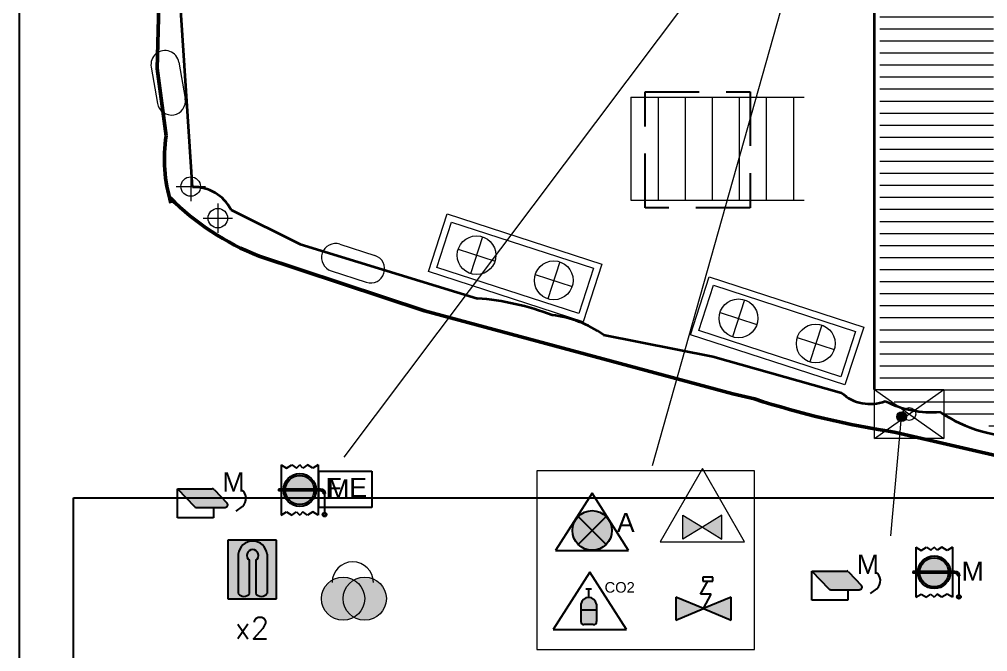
# Model space of a CAD drawing. Header units: millimetres. Extents: x -5000 to 92500, y -73000 to 27580.
# Drawn here: x -5000 to 3945, y -19419 to -13581 of the extents above; entities that cross this region are included whole.
import ezdxf
from ezdxf.enums import TextEntityAlignment as Align

# ---------------------------------------------------------------- set-up
doc = ezdxf.new("R2010")
doc.units = ezdxf.units.MM
doc.linetypes.add('DASHED_S', pattern=[750, 500, -250])
for name, color, linetype, lineweight in [('DASHED', 8, 'DASHED_S', 25), ('DETAIL', 9, 'Continuous', 13), ('HULL', 7, 'Continuous', 50), ('LEADER', 6, 'Continuous', 13), ('STAIR', 6, 'Continuous', 18), ('STRUCT', 7, 'Continuous', 35), ('SYM-FF', 1, 'Continuous', 18), ('SYM-LSA', 3, 'Continuous', 18), ('TEXT', 7, 'Continuous', 18)]:
    doc.layers.add(name, color=color, linetype=linetype, lineweight=lineweight)
for name, color, linetype in [('dotted', 140, 'Continuous'), ('HATCH', 1, 'Continuous'), ('INER2', 151, 'Continuous'), ('inner', 211, 'Continuous'), ('out line', 230, 'Continuous'), ('SYMBOL', 31, 'Continuous'), ('VENT', 210, 'Continuous')]:
    doc.layers.add(name, color=color, linetype=linetype)
doc.styles.add('ARIAL', font='arial.ttf')
doc.styles.add('ROMANS', font='romans.shx')
picture_1 = doc.add_image_def('image1.png', size_in_pixel=(1175, 900))
picture_2 = doc.add_image_def('image6.png', size_in_pixel=(4825, 900))

# ---------------------------------------------------------------- blocks, each defined once
blk = doc.blocks.new('mm')
at = {"layer": 'HATCH'}
blk.add_hatch(color=3, dxfattribs=at).paths.add_polyline_path([(-2247.176, -952.897, 0.205997), (-2247.217, -952.88), (-2247.988, -952.88), (-2247.614, -953.276, 0.205997), (-2247.574, -953.293), (-2246.932, -953.293, 0.657476), (-2246.891, -953.199)])
at = {"layer": 'dotted', "color": 6}
for p, q in [((-2247.978, -952.88), (-2247.604, -953.276)), ((-2247.978, -952.88), (-2247.207, -952.88)), ((-2247.978, -953.527), (-2247.978, -952.88)), ((-2247.166, -952.897), (-2246.881, -953.199)), ((-2247.563, -953.293), (-2246.921, -953.293)), ((-2247.182, -953.293), (-2247.182, -953.527)), ((-2246.678, -953.38), (-2246.539, -953.273)), ((-2247.182, -953.527), (-2247.978, -953.527))]:
    blk.add_line(p, q, dxfattribs=at)
blk.add_lwpolyline([(-2246.678, -953.38), (-2246.539, -953.273)], dxfattribs=at)
for centre, radius, start, end in [((-2247.207, -952.935), 0.0558, 43.4403, 90), ((-2246.696, -953.096), 0.237, 311.7236, 57.1221), ((-2247.563, -953.237), 0.0558, 223.4403, 270), ((-2246.921, -953.237), 0.0558, 270, 43.4403)]:
    blk.add_arc(centre, radius, start, end, dxfattribs=at)
at = {"layer": 'dotted', "color": 6, "style": 'ARIAL'}
blk.add_text('M', height=0.424, dxfattribs=at).set_placement((-2246.984, -952.945))
blk = doc.blocks.new('VENT')
at = {"layer": 'INER2'}
h = blk.add_hatch(color=3, dxfattribs=at)
h.paths.add_polyline_path([(1723.919, -4113.066, 0.395683), (1723.599, -4113.366), (1723.919, -4113.366)])
h.paths.add_polyline_path([(1724.239, -4113.366, 0.395683), (1723.919, -4113.066), (1723.919, -4113.366)])
h.paths.add_polyline_path([(1723.919, -4113.407), (1723.919, -4113.708, 0.395683), (1724.239, -4113.407)])
h.paths.add_polyline_path([(1723.919, -4113.407), (1723.599, -4113.407, 0.395683), (1723.919, -4113.708)])
at = {"layer": 'SYMBOL'}
h = blk.add_hatch(color=256, dxfattribs=at)
h.paths.add_polyline_path([(1723.919, -4113.025), (1723.919, -4113.066, -0.414214), (1724.24, -4113.387), (1724.281, -4113.387, 0.414214)])
h.paths.add_polyline_path([(1723.919, -4113.066), (1723.919, -4113.025, 0.414214), (1723.557, -4113.387), (1723.598, -4113.387, -0.414214)])
h.paths.add_polyline_path([(1723.598, -4113.387), (1723.557, -4113.387, 0.414214), (1723.919, -4113.749), (1723.919, -4113.708, -0.414214)])
h.paths.add_polyline_path([(1724.281, -4113.387), (1724.24, -4113.387, -0.414214), (1723.919, -4113.708), (1723.919, -4113.749, 0.414214)])
h = blk.add_hatch(color=256, dxfattribs=at)
h.paths.add_polyline_path([(1723.919, -4113.366), (1723.599, -4113.366, 0.015921), (1723.598, -4113.387), (1723.919, -4113.387)])
h.paths.add_polyline_path([(1723.558, -4113.366), (1723.511, -4113.366), (1723.511, -4113.387), (1723.557, -4113.387, -0.014121)])
h.paths.add_polyline_path([(1723.511, -4113.366), (1723.448, -4113.366), (1723.448, -4113.387), (1723.511, -4113.387)])
h.paths.add_polyline_path([(1724.239, -4113.366), (1723.919, -4113.366), (1723.919, -4113.387), (1724.24, -4113.387, 0.015921)])
h.paths.add_polyline_path([(1724.327, -4113.366), (1724.28, -4113.366, -0.014121), (1724.281, -4113.387), (1724.327, -4113.387)])
h.paths.add_polyline_path([(1724.38, -4113.366), (1724.327, -4113.366), (1724.327, -4113.387), (1724.38, -4113.387)])
h = blk.add_hatch(color=256, dxfattribs=at)
h.paths.add_polyline_path([(1723.511, -4113.387), (1723.448, -4113.387), (1723.448, -4113.407), (1723.511, -4113.407)])
h.paths.add_polyline_path([(1723.557, -4113.387), (1723.511, -4113.387), (1723.511, -4113.407), (1723.558, -4113.407, -0.014121)])
blk.add_hatch(color=256, dxfattribs=at).paths.add_polyline_path([(1723.919, -4113.387), (1723.598, -4113.387, 0.015921), (1723.599, -4113.407), (1723.919, -4113.407)])
h = blk.add_hatch(color=256, dxfattribs=at)
h.paths.add_polyline_path([(1724.24, -4113.387), (1723.919, -4113.387), (1723.919, -4113.407), (1724.239, -4113.407, 0.015921)])
h.paths.add_polyline_path([(1724.327, -4113.387), (1724.281, -4113.387, -0.014121), (1724.28, -4113.407), (1724.327, -4113.407)])
h.paths.add_polyline_path([(1724.38, -4113.387), (1724.327, -4113.387), (1724.327, -4113.407), (1724.38, -4113.407)])
h = blk.add_hatch(color=256, dxfattribs=at)
h.paths.add_polyline_path([(1724.444, -4113.387), (1724.38, -4113.387), (1724.38, -4113.407, -0.414214), (1724.448, -4113.475), (1724.489, -4113.475, 0.24158)])
h.paths.add_polyline_path([(1724.38, -4113.366), (1724.38, -4113.387), (1724.444, -4113.387, 0.156931)])
h = blk.add_hatch(color=256, dxfattribs=at)
h.paths.add_polyline_path([(1724.425, -4113.93, 1), (1724.513, -4113.93, 1)])
h.paths.add_polyline_path([(1724.495, -4113.93, -1), (1724.443, -4113.93, -1)])
at = {"layer": 'dotted', "color": 6}
for p, q in [((1723.51, -4112.833), (1723.51, -4113.941)), ((1723.51, -4112.833), (1723.628, -4112.904)), ((1723.628, -4112.904), (1723.746, -4112.833)), ((1723.746, -4112.833), (1723.847, -4112.9)), ((1723.847, -4112.9), (1723.918, -4112.833)), ((1723.989, -4112.9), (1723.918, -4112.833)), ((1724.091, -4112.833), (1723.989, -4112.9)), ((1724.209, -4112.904), (1724.091, -4112.833)), ((1724.327, -4112.833), (1724.209, -4112.904)), ((1724.327, -4112.833), (1724.327, -4113.941)), ((1723.448, -4113.366), (1723.448, -4113.407)), ((1724.38, -4113.366), (1723.448, -4113.366)), ((1724.38, -4113.407), (1723.448, -4113.407)), ((1724.38, -4113.407), (1724.38, -4113.366)), ((1724.448, -4113.475), (1724.489, -4113.475)), ((1723.51, -4113.941), (1723.628, -4113.87)), ((1723.628, -4113.87), (1723.746, -4113.941)), ((1723.746, -4113.941), (1723.847, -4113.874)), ((1723.847, -4113.874), (1723.918, -4113.941)), ((1723.989, -4113.874), (1723.918, -4113.941)), ((1724.091, -4113.941), (1723.989, -4113.874)), ((1724.209, -4113.87), (1724.091, -4113.941)), ((1724.327, -4113.941), (1724.209, -4113.87))]:
    blk.add_line(p, q, dxfattribs=at)
for centre, radius in [((1723.918, -4113.387), 0.362), ((1723.918, -4113.387), 0.321), ((1724.468, -4113.93), 0.0438), ((1724.468, -4113.93), 0.0263)]:
    blk.add_circle(centre, radius, dxfattribs=at)
for radius in [0.109, 0.068]:
    blk.add_arc((1724.38, -4113.475), radius, 0, 90, dxfattribs=at)
at = {"layer": 'SYMBOL', "const_width": 0.0408}
blk.add_lwpolyline([(1724.469, -4113.475), (1724.469, -4113.886)], dxfattribs=at)
at = {"layer": 'dotted', "color": 6, "style": 'ARIAL'}
blk.add_text('M', height=0.424, dxfattribs=at).set_placement((1724.526, -4113.575))
blk = doc.blocks.new('FPR-MACHINERY SPACES VENTILATION FIRE DUMPING_FLAP')
at = {"layer": 'dotted', "color": 6, "xscale": 0.45989954711139, "yscale": 0.45989954711139}
blk.add_blockref('mm', (1033.0839, 438.2569), dxfattribs=at)
at = {"layer": 'VENT', "xscale": 0.45989954711139, "yscale": 0.45989954711139}
blk.add_blockref('VENT', (-792.3437, 1891.7595), dxfattribs=at)
blk = doc.blocks.new('fs')
at = {"layer": 'dotted', "color": 6}
for p, q in [((1941.965, -4109.374), (1943.141, -4109.374)), ((1941.965, -4110.175), (1941.965, -4109.374)), ((1943.141, -4109.374), (1943.141, -4110.175)), ((1943.141, -4110.175), (1941.965, -4110.175))]:
    blk.add_line(p, q, dxfattribs=at)
at = {"layer": 'HATCH', "style": 'ARIAL'}
blk.add_text('F E', height=0.4243, dxfattribs=at).set_placement((1942.115, -4109.948))
blk = doc.blocks.new("FPR-SAF. LOCKER WITH FIREMAN'S OUTFIT")
at = {"layer": 'VENT', "color": 2, "xscale": 0.45989954711139, "yscale": 0.45989954711139}
blk.add_blockref('fs', (-893.3791, 1890.0834), dxfattribs=at)
blk = doc.blocks.new('LJ')
at = {"layer": 'dotted'}
blk.add_hatch(color=51, dxfattribs=at).paths.add_polyline_path([(-2247.773, -989.98), (-2247.773, -990.848, 0.557077), (-2247.527, -990.848), (-2247.527, -990.115, -3.322169), (-2247.384, -990.115), (-2247.384, -990.848, 0.557077), (-2247.137, -990.848), (-2247.137, -989.98, 0.92057)])
at = {"layer": 'out line'}
h = blk.add_hatch(color=80, dxfattribs=at)
h.paths.add_polyline_path([(-2248.007, -990.966), (-2246.926, -990.966), (-2246.926, -989.667), (-2248.007, -989.667)])
h.paths.add_polyline_path([(-2247.137, -989.98), (-2247.137, -990.848, -0.557077), (-2247.384, -990.848), (-2247.384, -990.115, 3.322169), (-2247.527, -990.115), (-2247.527, -990.848, -0.557077), (-2247.773, -990.848), (-2247.773, -989.98, -0.92057)])
at = {"layer": 'dotted', "color": 6}
for p, q in [((-2246.925, -989.666), (-2248.005, -989.666)), ((-2248.005, -989.666), (-2248.005, -990.965)), ((-2246.925, -990.965), (-2246.925, -989.666)), ((-2247.771, -989.979), (-2247.771, -990.847)), ((-2247.135, -989.979), (-2247.135, -990.847)), ((-2247.525, -990.847), (-2247.525, -990.114)), ((-2247.382, -990.114), (-2247.382, -990.847)), ((-2248.005, -990.965), (-2246.925, -990.965))]:
    blk.add_line(p, q, dxfattribs=at)
for centre, radius, start, end in [((-2247.453, -990.006), 0.319, 4.7365, 175.2635), ((-2247.453, -990.006), 0.13, 303.5045, 236.4955), ((-2247.648, -990.77), 0.145, 211.7577, 328.2423), ((-2247.259, -990.77), 0.145, 211.7577, 328.2423)]:
    blk.add_arc(centre, radius, start, end, dxfattribs=at)
blk = doc.blocks.new('FPR-LIFE JAKET')
at = {"layer": 'dotted', "color": 51, "xscale": 0.45989954711139, "yscale": 0.45989954711139}
blk.add_blockref('LJ', (1033.6084, 455.4458), dxfattribs=at)
blk = doc.blocks.new('EXT_SPARE')
at = {"true_color": 0xe1232d}
h = blk.add_hatch(color=7, dxfattribs=at)
h.dxf.hatch_style = 1
h.paths.add_polyline_path([(110, -60), (108.3, -33.9), (103.2, -8.2), (94.8, 16.5), (83.2, 40), (68.7, 61.8), (51.4, 81.4), (31.8, 98.7), (10, 113.2), (-13.5, 124.8), (-38.2, 133.2), (-63.9, 138.3), (-90, 140), (-116.1, 138.3), (-141.8, 133.2), (-166.5, 124.8), (-190, 113.2), (-211.8, 98.7), (-231.4, 81.4), (-248.7, 61.8), (-263.2, 40), (-274.8, 16.5), (-283.2, -8.2), (-288.3, -33.9), (-290, -60), (-288.3, -86.1), (-283.2, -111.8), (-274.8, -136.5), (-263.2, -160), (-248.7, -181.8), (-231.4, -201.4), (-211.8, -218.7), (-190, -233.2), (-166.5, -244.8), (-141.8, -253.2), (-116.1, -258.3), (-90, -260), (-63.9, -258.3), (-38.2, -253.2), (-13.5, -244.8), (10, -233.2), (31.8, -218.7), (51.4, -201.4), (68.7, -181.8), (83.2, -160), (94.8, -136.5), (103.2, -111.8), (108.3, -86.1)])
at = {"true_color": 0x1e1e1e}
h = blk.add_hatch(color=7, dxfattribs=at)
h.dxf.hatch_style = 1
h.paths.add_polyline_path([(310, -60), (308.3, -33.9), (303.2, -8.2), (294.8, 16.5), (283.2, 40), (268.7, 61.8), (251.4, 81.4), (231.8, 98.7), (210, 113.2), (186.5, 124.8), (161.8, 133.2), (136.1, 138.3), (110, 140), (83.9, 138.3), (58.2, 133.2), (33.5, 124.8), (10, 113.2), (-11.8, 98.7), (-31.4, 81.4), (-48.7, 61.8), (-63.2, 40), (-74.8, 16.5), (-83.2, -8.2), (-88.3, -33.9), (-90, -60), (-88.3, -86.1), (-83.2, -111.8), (-74.8, -136.5), (-63.2, -160), (-48.7, -181.8), (-31.4, -201.4), (-11.8, -218.7), (10, -233.2), (33.5, -244.8), (58.2, -253.2), (83.9, -258.3), (110, -260), (136.1, -258.3), (161.8, -253.2), (186.5, -244.8), (210, -233.2), (231.8, -218.7), (251.4, -201.4), (268.7, -181.8), (283.2, -160), (294.8, -136.5), (303.2, -111.8), (308.3, -86.1)])
for centre in [(-90, -60), (110, -60)]:
    blk.add_circle(centre, 200)
blk.add_arc((0, 90), 190, 0, 180)
blk = doc.blocks.new('A')
at = {"layer": 'VENT'}
h = blk.add_hatch(color=5, dxfattribs=at)
h.paths.add_polyline_path([(-2247.3, -980.626, 0.414214), (-2247.92, -980.626), (-2247.61, -980.936)])
h.paths.add_polyline_path([(-2247.92, -980.626, 0.198912), (-2248.049, -980.936, 0.198912), (-2247.92, -981.246), (-2247.61, -980.936)])
h.paths.add_polyline_path([(-2247.61, -980.936), (-2247.92, -981.246, 0.414214), (-2247.3, -981.246)])
h.paths.add_polyline_path([(-2247.171, -980.936, 0.198912), (-2247.3, -980.626), (-2247.61, -980.936), (-2247.3, -981.246, 0.198912)])
at = {"layer": 'dotted', "color": 6}
for p, q in [((-2247.613, -980.108), (-2248.423, -981.377)), ((-2247.613, -980.108), (-2248.423, -981.377)), ((-2246.804, -981.377), (-2247.613, -980.108)), ((-2246.804, -981.377), (-2247.613, -980.108)), ((-2247.92, -980.626), (-2247.299, -981.246)), ((-2247.299, -980.626), (-2247.92, -981.246)), ((-2248.423, -981.377), (-2246.804, -981.377)), ((-2248.423, -981.377), (-2246.804, -981.377))]:
    blk.add_line(p, q, dxfattribs=at)
blk.add_circle((-2247.61, -980.936), 0.439, dxfattribs=at)
at = {"layer": 'dotted', "color": 6, "style": 'ARIAL'}
blk.add_text('A', height=0.424, dxfattribs=at).set_placement((-2247.063, -980.971))
blk = doc.blocks.new('FPR-ACC. SPACE VENT REMOTE SHUT-OFF')
at = {"layer": 'dotted', "color": 51, "xscale": 0.45989954711139, "yscale": 0.45989954711139}
blk.add_blockref('A', (1033.6764, 451.0432), dxfattribs=at)
blk = doc.blocks.new('RC_OIL_VALVE')
at = {"true_color": 0xf58c1e}
h = blk.add_hatch(color=7, dxfattribs=at)
h.dxf.hatch_style = 1
h.paths.add_polyline_path([(-180, 20), (0, -90), (-180, -200)])
h = blk.add_hatch(color=7, dxfattribs=at)
h.dxf.hatch_style = 1
h.paths.add_polyline_path([(180, 20), (0, -90), (180, -200)])
for points in [[(-390, -225.2), (390, -225.2), (0, 450.3)], [(-180, 20), (0, -90), (-180, -200)], [(180, 20), (0, -90), (180, -200)]]:
    blk.add_lwpolyline(points, close=True)
blk = doc.blocks.new('co3')
at = {"layer": 'inner'}
for color, points in [(1, [(1942.64, -4090.83, 0.839652), (1942.293, -4090.83), (1942.293, -4090.959), (1942.64, -4090.959)]), (252, [(1942.64, -4090.959), (1942.293, -4090.959), (1942.293, -4091.219, 0.414214), (1942.36, -4091.285), (1942.574, -4091.285, 0.414214), (1942.64, -4091.219)])]:
    blk.add_hatch(color=color, dxfattribs=at).paths.add_polyline_path(points)
at = {"layer": 'dotted', "color": 6}
for p, q in [((1942.492, -4090.123), (1941.682, -4091.392)), ((1942.492, -4090.123), (1941.682, -4091.392)), ((1943.301, -4091.392), (1942.492, -4090.123)), ((1943.301, -4091.392), (1942.492, -4090.123)), ((1942.406, -4090.489), (1942.528, -4090.489)), ((1942.467, -4090.684), (1942.467, -4090.489)), ((1942.294, -4090.83), (1942.294, -4091.219)), ((1942.641, -4090.83), (1942.641, -4091.219)), ((1942.294, -4090.959), (1942.641, -4090.959)), ((1941.682, -4091.392), (1943.301, -4091.392)), ((1942.574, -4091.285), (1942.36, -4091.285))]:
    blk.add_line(p, q, dxfattribs=at)
for centre, radius, start, end in [((1942.467, -4090.86), 0.176, 9.9629, 170.0371), ((1942.36, -4091.219), 0.0666, 180, 270), ((1942.574, -4091.219), 0.0666, 270, 0)]:
    blk.add_arc(centre, radius, start, end, dxfattribs=at)
at = {"layer": 'dotted', "color": 6, "style": 'ARIAL'}
blk.add_text('CO2', height=0.233, dxfattribs=at).set_placement((1942.818, -4090.576))
blk = doc.blocks.new('FPR-CO2 RELEASE STATION')
at = {"layer": 'VENT', "color": 2, "xscale": 0.45989954711139, "yscale": 0.45989954711139}
blk.add_blockref('co3', (-893.351, 1881.3376), dxfattribs=at)
blk = doc.blocks.new('iso')
at = {"layer": 'HATCH'}
h = blk.add_hatch(color=256, dxfattribs=at)
h.paths.add_polyline_path([(1942.52, -4108.457), (1941.909, -4108.203), (1941.909, -4108.711)])
h.paths.add_polyline_path([(1943.134, -4108.711), (1943.134, -4108.203), (1942.52, -4108.457)])
at = {"layer": 'dotted', "color": 6}
for p, q in [((1942.726, -4107.763), (1942.507, -4107.763)), ((1942.507, -4107.763), (1942.507, -4107.848)), ((1942.726, -4107.848), (1942.726, -4107.763)), ((1942.452, -4108.135), (1942.616, -4107.848)), ((1942.507, -4107.848), (1942.726, -4107.848)), ((1941.909, -4108.203), (1941.909, -4108.711)), ((1942.52, -4108.457), (1941.909, -4108.203)), ((1942.688, -4108.135), (1942.452, -4108.135)), ((1942.52, -4108.457), (1942.688, -4108.135)), ((1943.134, -4108.203), (1942.52, -4108.457)), ((1942.688, -4108.135), (1942.688, -4108.135)), ((1943.134, -4108.711), (1943.134, -4108.203)), ((1941.909, -4108.711), (1942.52, -4108.457)), ((1942.52, -4108.457), (1943.134, -4108.711))]:
    blk.add_line(p, q, dxfattribs=at)
blk = doc.blocks.new('FPR-D.O.F.O.SHUT OFF VALVE')
at = {"layer": 'VENT', "color": 2, "xscale": 0.45989954711139, "yscale": 0.45989954711139}
blk.add_blockref('iso', (-893.3648, 1889.3762), dxfattribs=at)

msp = doc.modelspace()

# ---------------------------------------------------------------- hatches: boundary and pattern name
at = {"layer": 'DETAIL'}
h = msp.add_hatch(dxfattribs=at)
h.set_pattern_fill('LINE', scale=35)
h.paths.add_polyline_path([(2950, -4920), (5000, -4400), (9300, -3960), (15000, -3710), (15000, -6160), (14230, -6160), (14230, -6520), (4000, -6520), (4000, -15480), (14230, -15480), (14230, -15840), (15000, -15840), (15000, -18290), (9300, -18040), (5000, -17600), (2950, -17080)])
at = {"layer": 'LEADER'}
h = msp.add_hatch(color=7, dxfattribs=at)
h.dxf.hatch_style = 1
h.paths.add_polyline_path([(3195, -17250), (3181.8, -17218.2), (3150, -17205), (3118.2, -17218.2), (3105, -17250), (3118.2, -17281.8), (3150, -17295), (3181.8, -17281.8)])

# ---------------------------------------------------------------- linework, layer by layer
at = {"layer": 'DASHED'}
for p, q in [((780, -14250), (1750, -14250)), ((780, -15320), (780, -14250)), ((1750, -14250), (1750, -15320)), ((1750, -15320), (780, -15320))]:
    msp.add_line(p, q, dxfattribs=at)
at = {"layer": 'DETAIL'}
for p, q in [((-3782.5, -14022.2), (-3723.5, -14357)), ((-3526.5, -13977), (-3467.5, -14311.8)), ((-3417, -14990), (-3417, -15260)), ((-3552, -15125), (-3282, -15125)), ((-3167, -15282), (-3167, -15552)), ((-1219.8, -15909.5), (-1046.8, -15376.9)), ((-1046.8, -15376.9), (379.8, -15840.5)), ((-3302, -15417), (-3032, -15417)), ((-1144.2, -15871), (-1008.2, -15452.5)), ((-1008.2, -15452.5), (304.2, -15879)), ((-721.3, -15588.7), (-832, -15929.5)), ((-2038.5, -15656.8), (-1715.1, -15761.9)), ((-947.1, -15703.7), (-606.2, -15814.5)), ((-8, -15820.5), (-118.7, -16161.3)), ((-2118.9, -15904.1), (-1795.5, -16009.2)), ((206.8, -16373.1), (-1219.8, -15909.5)), ((168.2, -16297.5), (-1144.2, -15871)), ((304.2, -15879), (168.2, -16297.5)), ((379.8, -15840.5), (206.8, -16373.1)), ((-233.8, -15935.5), (107.1, -16046.3)), ((1200.2, -16492.5), (1373.2, -15959.9)), ((1373.2, -15959.9), (2799.8, -16423.5)), ((1275.8, -16454), (1411.8, -16035.5)), ((1411.8, -16035.5), (2724.2, -16462)), ((1698.7, -16171.7), (1588, -16512.5)), ((1472.9, -16286.7), (1813.8, -16397.5)), ((2588.2, -16880.5), (1275.8, -16454)), ((2412, -16403.5), (2301.3, -16744.3)), ((2799.8, -16423.5), (2626.8, -16956.1)), ((2626.8, -16956.1), (1200.2, -16492.5)), ((2186.2, -16518.5), (2527.1, -16629.3)), ((2724.2, -16462), (2588.2, -16880.5)), ((2900, -17000), (3540, -17000)), ((2900, -17450), (2900, -17000)), ((2900, -17000), (3540, -17450)), ((2900, -17450), (3540, -17000)), ((3540, -17000), (3540, -17450)), ((3540, -17450), (2900, -17450)), ((1790, -17750), (-220, -17750)), ((-220, -17750), (-220, -19400)), ((1790, -19400), (1790, -17750)), ((-220, -19400), (1790, -19400))]:
    msp.add_line(p, q, dxfattribs=at)
for centre, radius in [((-3417, -15125), 90), ((-3167, -15417), 90), ((-776.6, -15759.1), 179.2), ((-63.4, -15990.9), 179.2), ((1643.4, -16342.1), 179.2), ((2356.6, -16573.9), 179.2), ((3220, -17225), 60)]:
    msp.add_circle(centre, radius, dxfattribs=at)
for centre, start, end in [((-3654.5, -13999.6), 10, 190), ((-3595.5, -14334.4), 190, 10), ((-2078.7, -15780.5), 72, 252), ((-1755.3, -15885.5), 252, 72)]:
    msp.add_arc(centre, 130, start, end, dxfattribs=at)
at = {"layer": 'HULL'}
for p, q in [((-3727.3, -14036.4), (-3705.7, -13201.7)), ((-3643.7, -14655.4), (-3727.3, -14036.4)), ((-2785.7, -15766.4), (-1258.4, -16271.3)), ((-1258.4, -16271.3), (1591.3, -17037.5)), ((1591.3, -17037.5), (1792.1, -17085.7)), ((3097.6, -17394.7), (4903.4, -17815.3))]:
    msp.add_line(p, q, dxfattribs=at)
for centre, radius, start, end in [((-2255.1, -14870.4), 1405.2, 171.19958, 196.82877), ((-1926.3, -13552.4), 2374.9, 224.91165, 248.78666), ((4360.1, -9148.3), 8342.5, 252.07171, 261.29565)]:
    msp.add_arc(centre, radius, start, end, dxfattribs=at)
at = {"layer": 'LEADER'}
for p, q in [((850, -17700), (2625, -11400)), ((-2000, -17625), (1792, -12583)), ((3050, -18350), (3150, -17250))]:
    msp.add_line(p, q, dxfattribs=at)
msp.add_circle((3150, -17250), 45, dxfattribs=at)
at = {"layer": 'STAIR'}
for p, q in [((650, -14300), (2250, -14300)), ((650, -14300), (650, -15250)), ((900, -14300), (900, -15250)), ((1150, -14300), (1150, -15250)), ((1400, -14300), (1400, -15250)), ((1650, -14300), (1650, -15250)), ((1900, -14300), (1900, -15250)), ((2150, -14300), (2150, -15250)), ((650, -15250), (2250, -15250))]:
    msp.add_line(p, q, dxfattribs=at)
at = {"layer": 'STRUCT'}
for p, q in [((2900, -17000), (2900, -11000)), ((-3400, -15130), (-3610, -11999)), ((-3044.4, -15338.9), (-2406.7, -15656.7)), ((-2406.7, -15656.7), (-769, -16157.5)), ((395.3, -16493.5), (1404.7, -16695.4)), ((1404.7, -16695.4), (2594.1, -17028))]:
    msp.add_line(p, q, dxfattribs=at)
for centre, radius, start, end in [((-3386.5, -15514), 384.3, 27.11617, 92.01536), ((-945.3, -18549.7), 2398.7, 68.84593, 85.78505), ((-192.7, -17323.6), 1017.3, 54.68975, 83.62076), ((2857.2, -16747.7), 384.4, 226.8194, 291.61231), ((3426.6, -16275.2), 933.7, 242.72665, 274.80544), ((4235.4, -16136.7), 1294.7, 235.64859, 272.80592)]:
    msp.add_arc(centre, radius, start, end, dxfattribs=at)

# ---------------------------------------------------------------- block references
at = {"layer": 'SYM-FF', "xscale": 906.54, "yscale": 906.54}
for name, p in [('FPR-MACHINERY SPACES VENTILATION FIRE DUMPING_FLAP', (-2850, -17940)), ("FPR-SAF. LOCKER WITH FIREMAN'S OUTFIT", (-1990, -17920)), ('FPR-ACC. SPACE VENT REMOTE SHUT-OFF', (290, -18220)), ('FPR-MACHINERY SPACES VENTILATION FIRE DUMPING_FLAP', (3010, -18700)), ('FPR-CO2 RELEASE STATION', (270, -18950)), ('FPR-D.O.F.O.SHUT OFF VALVE', (1320, -18930))]:
    msp.add_blockref(name, p, dxfattribs=at)
at = {"layer": 'SYM-FF'}
for name, p in [('RC_OIL_VALVE', (1310, -18180)), ('EXT_SPARE', (-1920, -18870))]:
    msp.add_blockref(name, p, dxfattribs=at)
at = {"layer": 'SYM-LSA', "xscale": 906.54, "yscale": 906.54}
msp.add_blockref('FPR-LIFE JAKET', (-2850, -18660), dxfattribs=at)

# ---------------------------------------------------------------- texts
at = {"layer": 'TEXT', "style": 'ROMANS'}
msp.add_text('x2', height=200, dxfattribs=at).set_placement((-2850, -19200), align=Align.MIDDLE_CENTER)

# ---------------------------------------------------------------- pictures from other files: only their frames are drawn
at = {"layer": '0-REFERENCE-IMAGE'}
image = msp.add_image(picture_1, insert=(-5000, -20000), size_in_units=(23500, 18000), dxfattribs=dict(at, fade=50))
image = msp.add_image(picture_2, insert=(-4500, -36000), size_in_units=(96500, 18000), dxfattribs=dict(at, fade=50))

doc.saveas('drawing.dxf')
